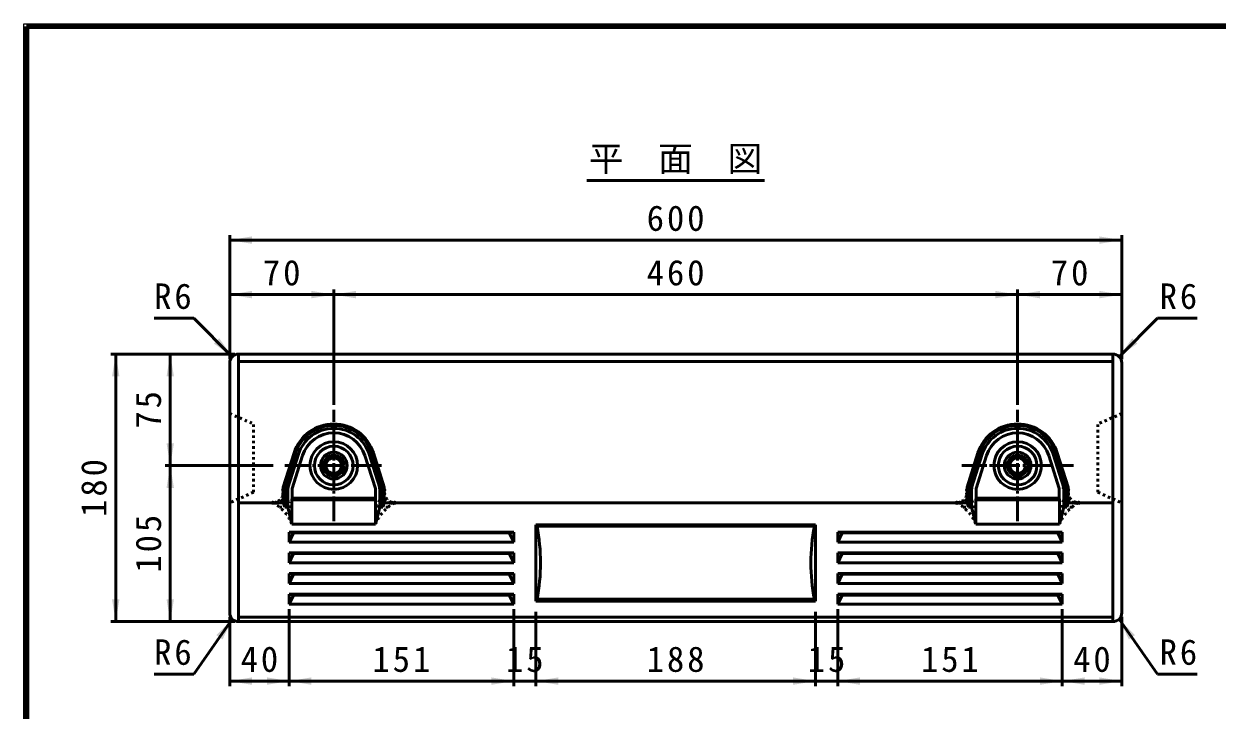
# Model space of a CAD drawing. Units: millimetres, scale not verified, with parts at other scales. Extents: x 100 to 4105, y 100 to 2870.
# Drawn here: x 100 to 2508, y 1485 to 2870 of the extents above; entities that cross this region are included whole.
import ezdxf
from ezdxf.enums import TextEntityAlignment as Align

# ---------------------------------------------------------------- set-up
doc = ezdxf.new("R2010")
doc.units = ezdxf.units.MM
doc.header["$LTSCALE"] = 5
doc.header["$PDMODE"] = 32
doc.header["$PDSIZE"] = 2.5
doc.linetypes.add('USER1', pattern=[2.2, 1, -1.2])
doc.linetypes.add('USER2', pattern=[13.4, 10, -1.2, 1, -1.2])
doc.layers.add('V-nasSTD', color=7, linetype='Continuous', lineweight=50)
doc.styles.add('ＭＳ ゴシック', font='')
doc.styles.get('ＭＳ ゴシック').set_extended_font_data('MS Gothic')

msp = doc.modelspace()

# ---------------------------------------------------------------- hatches: boundary and pattern name
at = {"layer": 'V-nasSTD'}
for points in [[(560.402, 2441.087), (515.402, 2433.587), (560.402, 2426.087)], [(2270.402, 2426.087), (2315.402, 2433.587), (2270.402, 2441.087)], [(560.402, 2331.087), (515.402, 2323.587), (560.402, 2316.087)], [(680.402, 2316.087), (725.402, 2323.587), (680.402, 2331.087)], [(770.402, 2331.087), (725.402, 2323.587), (770.402, 2316.087)], [(2060.402, 2316.087), (2105.402, 2323.587), (2060.402, 2331.087)], [(2150.402, 2331.087), (2105.402, 2323.587), (2150.402, 2316.087)], [(2270.402, 2316.087), (2315.402, 2323.587), (2270.402, 2331.087)], [(483.551, 2224.832), (520.675, 2198.315), (494.158, 2235.438)], [(2347.253, 2224.832), (2310.13, 2198.315), (2336.647, 2235.438)], [(277.902, 2158.587), (285.402, 2203.587), (292.902, 2158.587)], [(387.902, 2158.587), (395.402, 2203.587), (402.902, 2158.587)], [(387.902, 2023.587), (395.402, 1978.587), (402.902, 2023.587)], [(387.902, 1933.587), (395.402, 1978.587), (402.902, 1933.587)], [(277.902, 1708.587), (285.402, 1663.587), (292.902, 1708.587)], [(387.902, 1708.587), (395.402, 1663.587), (402.902, 1708.587)], [(488.72, 1636.299), (520.675, 1668.859), (501.007, 1627.696)], [(2342.085, 1636.299), (2310.13, 1668.859), (2329.798, 1627.696)], [(560.402, 1551.087), (515.402, 1543.587), (560.402, 1536.087)], [(590.402, 1536.087), (635.402, 1543.587), (590.402, 1551.087)], [(680.402, 1551.087), (635.402, 1543.587), (680.402, 1536.087)], [(1043.402, 1536.087), (1088.402, 1543.587), (1043.402, 1551.087)], [(1178.402, 1551.087), (1133.402, 1543.587), (1178.402, 1536.087)], [(1652.402, 1536.087), (1697.402, 1543.587), (1652.402, 1551.087)], [(1787.402, 1551.087), (1742.402, 1543.587), (1787.402, 1536.087)], [(2150.402, 1536.087), (2195.402, 1543.587), (2150.402, 1551.087)], [(2240.402, 1551.087), (2195.402, 1543.587), (2240.402, 1536.087)], [(2270.402, 1536.087), (2315.402, 1543.587), (2270.402, 1551.087)]]:
    msp.add_hatch(color=256, dxfattribs=at).paths.add_polyline_path(points)

# ---------------------------------------------------------------- linework, layer by layer
at = {"layer": 'V-nasSTD', "lineweight": 100}
for p, q in [((105, 2865), (105, 105)), ((4100, 2865), (105, 2865))]:
    msp.add_line(p, q, dxfattribs=at)
at = {"layer": 'V-nasSTD'}
for p, q in [((1235.902, 2553.587), (1594.902, 2553.587)), ((515.402, 2193.587), (515.402, 2443.587)), ((2315.402, 2433.587), (515.402, 2433.587)), ((2315.402, 2193.587), (2315.402, 2443.587)), ((725.402, 2323.587), (515.402, 2323.587)), ((725.402, 2101.087), (725.402, 2333.587)), ((2105.402, 2323.587), (725.402, 2323.587)), ((2105.402, 2101.087), (2105.402, 2333.587)), ((2315.402, 2323.587), (2105.402, 2323.587)), ((362.893, 2276.097), (442.893, 2276.097)), ((520.675, 2198.315), (442.893, 2276.097)), ((2310.13, 2198.315), (2387.912, 2276.097)), ((2467.912, 2276.097), (2387.912, 2276.097)), ((525.402, 2203.587), (275.402, 2203.587)), ((285.402, 2203.587), (285.402, 1663.587)), ((395.402, 2203.587), (395.402, 1978.587)), ((533.402, 1663.587), (533.402, 2203.587)), ((533.402, 2203.587), (2297.402, 2203.587)), ((2297.402, 1663.587), (2297.402, 2203.587)), ((515.402, 1681.587), (515.402, 2185.587)), ((533.402, 2188.587), (2297.402, 2188.587)), ((2315.402, 1681.587), (2315.402, 2185.587)), ((645.349, 2004.032), (623.402, 1934.983)), ((648.208, 2003.123), (626.402, 1934.518)), ((653.926, 2001.305), (632.402, 1933.587)), ((796.879, 2001.305), (818.402, 1933.587)), ((802.597, 2003.123), (824.402, 1934.518)), ((805.456, 2004.032), (827.402, 1934.983)), ((2025.349, 2004.032), (2003.402, 1934.983)), ((2028.208, 2003.123), (2006.402, 1934.518)), ((2033.926, 2001.305), (2012.402, 1933.587)), ((2176.879, 2001.305), (2198.402, 1933.587)), ((2182.597, 2003.123), (2204.402, 1934.518)), ((2185.456, 2004.032), (2207.402, 1934.983)), ((602.902, 1978.587), (385.402, 1978.587)), ((395.402, 1978.587), (395.402, 1663.587)), ((662.503, 1998.579), (641.402, 1932.191)), ((788.302, 1998.579), (809.402, 1932.191)), ((2042.503, 1998.579), (2021.402, 1932.191)), ((2168.302, 1998.579), (2189.402, 1932.191)), ((623.402, 1903.587), (623.402, 1934.983)), ((626.402, 1894.518), (626.402, 1934.518)), ((632.402, 1894.518), (632.402, 1933.587)), ((641.402, 1912.587), (641.402, 1932.615)), ((641.402, 1912.587), (641.402, 1932.191)), ((809.402, 1912.587), (809.402, 1932.191)), ((818.402, 1894.518), (818.402, 1933.587)), ((824.402, 1894.518), (824.402, 1934.518)), ((827.402, 1903.587), (827.402, 1934.983)), ((2003.402, 1903.587), (2003.402, 1934.983)), ((2006.402, 1894.518), (2006.402, 1934.518)), ((2012.402, 1894.518), (2012.402, 1933.587)), ((2021.402, 1912.587), (2021.402, 1932.615)), ((2021.402, 1912.587), (2021.402, 1932.191)), ((2189.402, 1912.587), (2189.402, 1932.191)), ((2198.402, 1894.518), (2198.402, 1933.587)), ((2204.402, 1894.518), (2204.402, 1934.518)), ((2207.402, 1903.587), (2207.402, 1934.983)), ((533.402, 1903.587), (623.402, 1903.587)), ((623.402, 1903.587), (626.402, 1894.518)), ((641.402, 1912.587), (641.002, 1909.587)), ((641.002, 1909.587), (809.802, 1909.587)), ((641.002, 1863.162), (641.002, 1909.587)), ((809.402, 1912.587), (641.402, 1912.587)), ((809.402, 1912.587), (809.802, 1909.587)), ((809.802, 1860.295), (809.802, 1909.587)), ((827.402, 1903.587), (824.402, 1894.518)), ((827.402, 1903.587), (2003.402, 1903.587)), ((2003.402, 1903.587), (2006.402, 1894.518)), ((2021.402, 1912.587), (2021.002, 1909.587)), ((2021.002, 1909.587), (2189.802, 1909.587)), ((2021.002, 1863.162), (2021.002, 1909.587)), ((2189.402, 1912.587), (2021.402, 1912.587)), ((2189.402, 1912.587), (2189.802, 1909.587)), ((2189.802, 1860.295), (2189.802, 1909.587)), ((2207.402, 1903.587), (2204.402, 1894.518)), ((2207.402, 1903.587), (2297.402, 1903.587)), ((626.402, 1894.518), (632.402, 1894.518)), ((632.402, 1894.518), (641.002, 1860.295)), ((818.402, 1894.518), (809.802, 1860.295)), ((824.402, 1894.518), (818.402, 1894.518)), ((2006.402, 1894.518), (2012.402, 1894.518)), ((2012.402, 1894.518), (2021.002, 1860.295)), ((2198.402, 1894.518), (2189.802, 1860.295)), ((2204.402, 1894.518), (2198.402, 1894.518)), ((809.802, 1860.295), (641.002, 1860.295)), ((1133.402, 1858.766), (1697.402, 1858.766)), ((1133.402, 1858.766), (1133.402, 1704.696)), ((1133.402, 1858.766), (1135.502, 1855.963)), ((1135.502, 1855.963), (1695.302, 1855.963)), ((1697.402, 1858.766), (1695.302, 1855.963)), ((1697.402, 1858.766), (1697.402, 1704.696)), ((2189.802, 1860.295), (2021.002, 1860.295)), ((635.402, 1824.181), (635.402, 1844.394)), ((635.402, 1844.394), (1088.402, 1844.394)), ((635.402, 1844.394), (644.402, 1842.894)), ((644.402, 1842.894), (635.402, 1824.181)), ((644.402, 1842.894), (1079.402, 1842.894)), ((1088.402, 1844.394), (1079.402, 1842.894)), ((1079.402, 1842.894), (1088.402, 1824.181)), ((1088.402, 1824.181), (1088.402, 1844.394)), ((1742.402, 1824.181), (1742.402, 1844.394)), ((2195.402, 1844.394), (1742.402, 1844.394)), ((1742.402, 1844.394), (1751.402, 1842.894)), ((1751.402, 1842.894), (1742.402, 1824.181)), ((2186.402, 1842.894), (1751.402, 1842.894)), ((2195.402, 1844.394), (2186.402, 1842.894)), ((2186.402, 1842.894), (2195.402, 1824.181)), ((2195.402, 1824.181), (2195.402, 1844.394)), ((635.402, 1824.181), (1088.402, 1824.181)), ((2195.402, 1824.181), (1742.402, 1824.181)), ((635.402, 1782.312), (635.402, 1802.525)), ((635.402, 1802.525), (1088.402, 1802.525)), ((635.402, 1802.525), (644.402, 1801.025)), ((644.402, 1801.025), (635.402, 1782.312)), ((635.402, 1782.312), (1088.402, 1782.312)), ((644.402, 1801.025), (1079.402, 1801.025)), ((1088.402, 1802.525), (1079.402, 1801.025)), ((1079.402, 1801.025), (1088.402, 1782.312)), ((1088.402, 1782.312), (1088.402, 1802.525)), ((1742.402, 1782.312), (1742.402, 1802.525)), ((2195.402, 1802.525), (1742.402, 1802.525)), ((1742.402, 1802.525), (1751.402, 1801.025)), ((1751.402, 1801.025), (1742.402, 1782.312)), ((2195.402, 1782.312), (1742.402, 1782.312)), ((2186.402, 1801.025), (1751.402, 1801.025)), ((2195.402, 1802.525), (2186.402, 1801.025)), ((2186.402, 1801.025), (2195.402, 1782.312)), ((2195.402, 1782.312), (2195.402, 1802.525)), ((635.402, 1740.444), (635.402, 1760.656)), ((635.402, 1760.656), (1088.402, 1760.656)), ((635.402, 1760.656), (644.402, 1759.156)), ((644.402, 1759.156), (635.402, 1740.444)), ((644.402, 1759.156), (1079.402, 1759.156)), ((1088.402, 1760.656), (1079.402, 1759.156)), ((1079.402, 1759.156), (1088.402, 1740.444)), ((1088.402, 1740.444), (1088.402, 1760.656)), ((1742.402, 1740.444), (1742.402, 1760.656)), ((2195.402, 1760.656), (1742.402, 1760.656)), ((1742.402, 1760.656), (1751.402, 1759.156)), ((1751.402, 1759.156), (1742.402, 1740.444)), ((2186.402, 1759.156), (1751.402, 1759.156)), ((2195.402, 1760.656), (2186.402, 1759.156)), ((2186.402, 1759.156), (2195.402, 1740.444)), ((2195.402, 1740.444), (2195.402, 1760.656)), ((635.402, 1740.444), (1088.402, 1740.444)), ((2195.402, 1740.444), (1742.402, 1740.444)), ((635.402, 1698.575), (635.402, 1718.787)), ((635.402, 1718.787), (1088.402, 1718.787)), ((635.402, 1718.787), (644.402, 1717.287)), ((644.402, 1717.287), (635.402, 1698.575)), ((644.402, 1717.287), (1079.402, 1717.287)), ((1088.402, 1718.787), (1079.402, 1717.287)), ((1079.402, 1717.287), (1088.402, 1698.575)), ((1088.402, 1698.575), (1088.402, 1718.787)), ((1742.402, 1698.575), (1742.402, 1718.787)), ((2195.402, 1718.787), (1742.402, 1718.787)), ((1742.402, 1718.787), (1751.402, 1717.287)), ((1751.402, 1717.287), (1742.402, 1698.575)), ((2186.402, 1717.287), (1751.402, 1717.287)), ((2195.402, 1718.787), (2186.402, 1717.287)), ((2186.402, 1717.287), (2195.402, 1698.575)), ((2195.402, 1698.575), (2195.402, 1718.787)), ((635.402, 1698.575), (1088.402, 1698.575)), ((635.402, 1688.587), (635.402, 1533.587)), ((1088.402, 1688.587), (1088.402, 1533.587)), ((1133.402, 1704.696), (1135.502, 1708.884)), ((1133.402, 1704.696), (1697.402, 1704.696)), ((1135.502, 1708.884), (1695.302, 1708.884)), ((1697.402, 1704.696), (1695.302, 1708.884)), ((2195.402, 1698.575), (1742.402, 1698.575)), ((1742.402, 1688.587), (1742.402, 1533.587)), ((2195.402, 1688.587), (2195.402, 1533.587)), ((525.402, 1663.587), (275.402, 1663.587)), ((520.675, 1668.859), (442.893, 1557.776)), ((515.402, 1673.587), (515.402, 1533.587)), ((533.402, 1672.587), (2297.402, 1672.587)), ((533.402, 1663.587), (2297.402, 1663.587)), ((1133.402, 1683.587), (1133.402, 1533.587)), ((1697.402, 1683.587), (1697.402, 1533.587)), ((2310.13, 1668.859), (2387.912, 1557.776)), ((2315.402, 1673.587), (2315.402, 1533.587)), ((362.893, 1557.776), (442.893, 1557.776)), ((635.402, 1543.587), (515.402, 1543.587)), ((1088.402, 1543.587), (635.402, 1543.587)), ((1133.402, 1543.587), (1088.402, 1543.587)), ((1697.402, 1543.587), (1133.402, 1543.587)), ((1742.402, 1543.587), (1697.402, 1543.587)), ((2195.402, 1543.587), (1742.402, 1543.587)), ((2315.402, 1543.587), (2195.402, 1543.587)), ((2467.912, 1557.776), (2387.912, 1557.776))]:
    msp.add_line(p, q, dxfattribs=at)
at = {"layer": 'V-nasSTD', "linetype": 'USER1'}
for p, q in [((515.402, 2083.587), (563.402, 2062.587)), ((2315.402, 2083.587), (2267.402, 2062.587)), ((563.402, 1924.587), (563.402, 2062.587)), ((2267.402, 1924.587), (2267.402, 2062.587)), ((563.402, 1924.587), (515.402, 1903.587)), ((2267.402, 1924.587), (2315.402, 1903.587))]:
    msp.add_line(p, q, dxfattribs=at)
at = {"layer": 'V-nasSTD', "linetype": 'USER2'}
for p, q in [((725.402, 1866.087), (725.402, 2091.087)), ((2105.402, 1866.087), (2105.402, 2091.087)), ((626.402, 1978.587), (824.402, 1978.587)), ((1992.902, 1978.587), (2217.902, 1978.587))]:
    msp.add_line(p, q, dxfattribs=at)
at = {"layer": 'V-nasSTD', "lineweight": 13}
msp.add_lwpolyline([(100, 100), (100, 2870), (4105, 2870), (4105, 100)], close=True, dxfattribs=at)
at = {"layer": 'V-nasSTD'}
for centre, radius in [((725.402, 1978.587), 48), ((2105.402, 1978.587), 48), ((725.402, 1978.587), 39), ((725.402, 1978.587), 27), ((725.402, 1978.587), 21), ((2105.402, 1978.587), 39), ((2105.402, 1978.587), 27), ((2105.402, 1978.587), 21), ((725.402, 1978.587), 15.75), ((2105.402, 1978.587), 15.75)]:
    msp.add_circle(centre, radius, dxfattribs=at)
for centre, radius, start, end in [((533.402, 2185.587), 18, 90, 180), ((2297.402, 2185.587), 18, 0, 90), ((725.402, 1978.587), 84, 17.63233, 162.36766), ((725.402, 1978.587), 81, 17.63234, 162.36766), ((725.402, 1978.587), 75, 17.63234, 162.36766), ((2105.402, 1978.587), 84, 17.63233, 162.36766), ((2105.402, 1978.587), 81, 17.63234, 162.36766), ((2105.402, 1978.587), 75, 17.63234, 162.36766), ((725.402, 1978.587), 66, 17.63233, 162.36767), ((2105.402, 1978.587), 66, 17.63233, 162.36767), ((757.985, 1782.424), 384.613, 348.97697, 11.02303), ((2072.82, 1782.424), 384.613, 168.97697, 191.02303), ((533.402, 1681.587), 18, 180, 270), ((2297.402, 1681.587), 18, 270, 0)]:
    msp.add_arc(centre, radius, start, end, dxfattribs=at)
at = {"layer": 'V-nasSTD', "linetype": 'USER1'}
for centre, radius, start, end in [((507.662, 1862.928), 133.367, 358.86866, 29.7916), ((943.143, 1862.928), 133.367, 150.2084, 181.13134), ((1887.662, 1862.928), 133.367, 358.86866, 29.7916), ((2323.143, 1862.928), 133.367, 150.2084, 181.13134), ((602.402, 1924.587), 21, 270, 0), ((563.466, 1830.017), 83.239, 21.33085, 62.1104), ((608.402, 1921.587), 18, 270, 0), ((618.856, 1908.166), 13.686, 256.49484, 8.17861), ((887.339, 1830.017), 83.239, 117.8896, 158.66915), ((831.949, 1908.166), 13.686, 171.82139, 283.50516), ((842.402, 1921.587), 18, 180, 270), ((848.402, 1924.587), 21, 180, 270), ((1982.402, 1924.587), 21, 270, 0), ((1943.466, 1830.017), 83.239, 21.33085, 62.1104), ((1988.402, 1921.587), 18, 270, 0), ((1998.856, 1908.166), 13.686, 256.49484, 8.17861), ((2267.339, 1830.017), 83.239, 117.8896, 158.66915), ((2211.949, 1908.166), 13.686, 171.82139, 283.50516), ((2222.402, 1921.587), 18, 180, 270), ((2228.402, 1924.587), 21, 180, 270)]:
    msp.add_arc(centre, radius, start, end, dxfattribs=at)
at = {"layer": 'V-nasSTD'}
for p in [(623.402, 1929.191), (623.402, 1929.191), (632.402, 1933.587), (632.402, 1933.587), (632.402, 1933.587), (818.402, 1933.587), (827.402, 1929.191), (2003.402, 1929.191), (2003.402, 1929.191), (2012.402, 1933.587), (2012.402, 1933.587), (2012.402, 1933.587), (2198.402, 1933.587), (2207.402, 1929.191), (602.402, 1903.587), (608.402, 1903.587), (623.402, 1921.587), (623.402, 1921.587), (626.402, 1921.587), (626.402, 1921.587), (824.402, 1921.587), (827.402, 1921.587), (842.402, 1903.587), (848.402, 1903.587), (1982.402, 1903.587), (1988.402, 1903.587), (2003.402, 1921.587), (2003.402, 1921.587), (2006.402, 1921.587), (2006.402, 1921.587), (2204.402, 1921.587), (2207.402, 1921.587), (2222.402, 1903.587), (2228.402, 1903.587)]:
    msp.add_point(p, dxfattribs=at)

# ---------------------------------------------------------------- texts
at = {"layer": 'V-nasSTD', "style": 'ＭＳ ゴシック'}
msp.add_text('平\u3000面\u3000図', height=51.32, dxfattribs=at).set_placement((1239.902, 2623.587), align=Align.TOP_LEFT)
at = {"layer": 'V-nasSTD', "char_height": 51.32, "attachment_point": 1, "style": 'ＭＳ ゴシック'}
for s, insert in [('\\T1.17;600', (1356.902, 2503.587)), ('\\T1.17;70', (582.402, 2393.587)), ('\\T1.17;460', (1356.902, 2393.587)), ('\\T1.17;70', (2172.402, 2393.587)), ('\\T1.17;R6', (362.893, 2346.097)), ('\\T1.17;R6', (2391.912, 2346.097)), ('\\T1.17;R6', (362.893, 1627.776)), ('\\T1.17;R6', (2391.912, 1627.776)), ('\\T1.17;40', (537.402, 1613.587)), ('\\T1.17;151', (803.402, 1613.587)), ('\\T1.17;15', (1072.902, 1613.587)), ('\\T1.17;188', (1356.902, 1613.587)), ('\\T1.17;15', (1681.902, 1613.587)), ('\\T1.17;151', (1910.402, 1613.587)), ('\\T1.17;40', (2217.402, 1613.587))]:
    msp.add_mtext(s, dxfattribs=dict(at, insert=insert))
at = {"layer": 'V-nasSTD', "char_height": 51.32, "attachment_point": 1, "rotation": 90, "style": 'ＭＳ ゴシック'}
for s, insert in [('\\T1.17;75', (325.402, 2053.087)), ('\\T1.17;180', (215.402, 1875.087)), ('\\T1.17;105', (325.402, 1762.587))]:
    msp.add_mtext(s, dxfattribs=dict(at, insert=insert))

doc.saveas('drawing.dxf')
